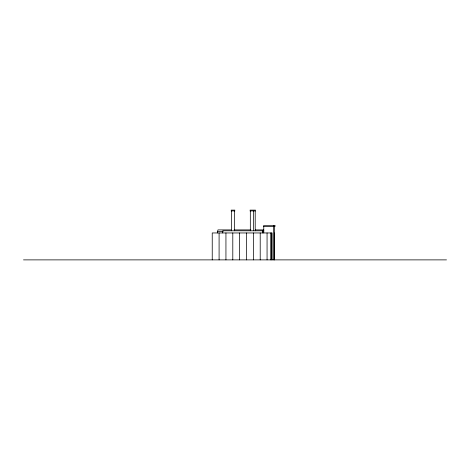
<?xml version="1.0" encoding="UTF-8"?>
<svg xmlns="http://www.w3.org/2000/svg" width="470" height="470" viewBox="0 0 470 470"><rect width="100%" height="100%" fill="white"/><g stroke="black" fill="none" stroke-linecap="round" stroke-linejoin="round"><path stroke-width="0.7" d="M217.31 232.956L217.951 229.9L231.128 229.9M262.912 231.029L263.335 229.9L255.286 229.9M231.128 210.119L234.894 210.119M250.017 210.119L255.51 210.119M231.128 210.924L234.894 210.924M250.017 210.924L255.51 210.924M234.054 229.9L250.892 229.9M263.823 230.799L222.733 230.799L222.733 232.956M217.31 231.593L223.168 231.593M23.5 259.881L446.5 259.881M263.335 229.9L263.764 231.029M274.55 226.569L274.55 259.881M274.486 232.956L274.486 259.881M273.74 225.688L273.74 226.569M273.381 226.569L273.381 259.881M272.107 259.881L272.107 232.956L212.234 232.956L212.234 259.881M271.425 232.956L271.425 259.881M270.738 232.956L270.738 259.881M267.06 232.956L267.06 259.881M263.776 226.569L263.776 232.956M262.483 230.799L262.483 232.956M260.21 232.956L260.21 259.881M255.204 210.924L255.204 230.799M253.483 210.924L253.483 230.799M253.354 232.956L253.354 259.881M250.322 210.924L250.322 230.799M246.503 232.956L246.503 259.881M239.647 232.956L239.647 259.881M234.595 210.924L234.595 230.799M232.797 232.956L232.797 259.881M231.434 210.924L231.434 230.799M225.941 232.956L225.941 259.881M219.091 232.956L219.091 259.881M274.979 225.688L263.505 225.688L263.505 226.569L274.979 226.569L274.979 225.688"/></g></svg>
